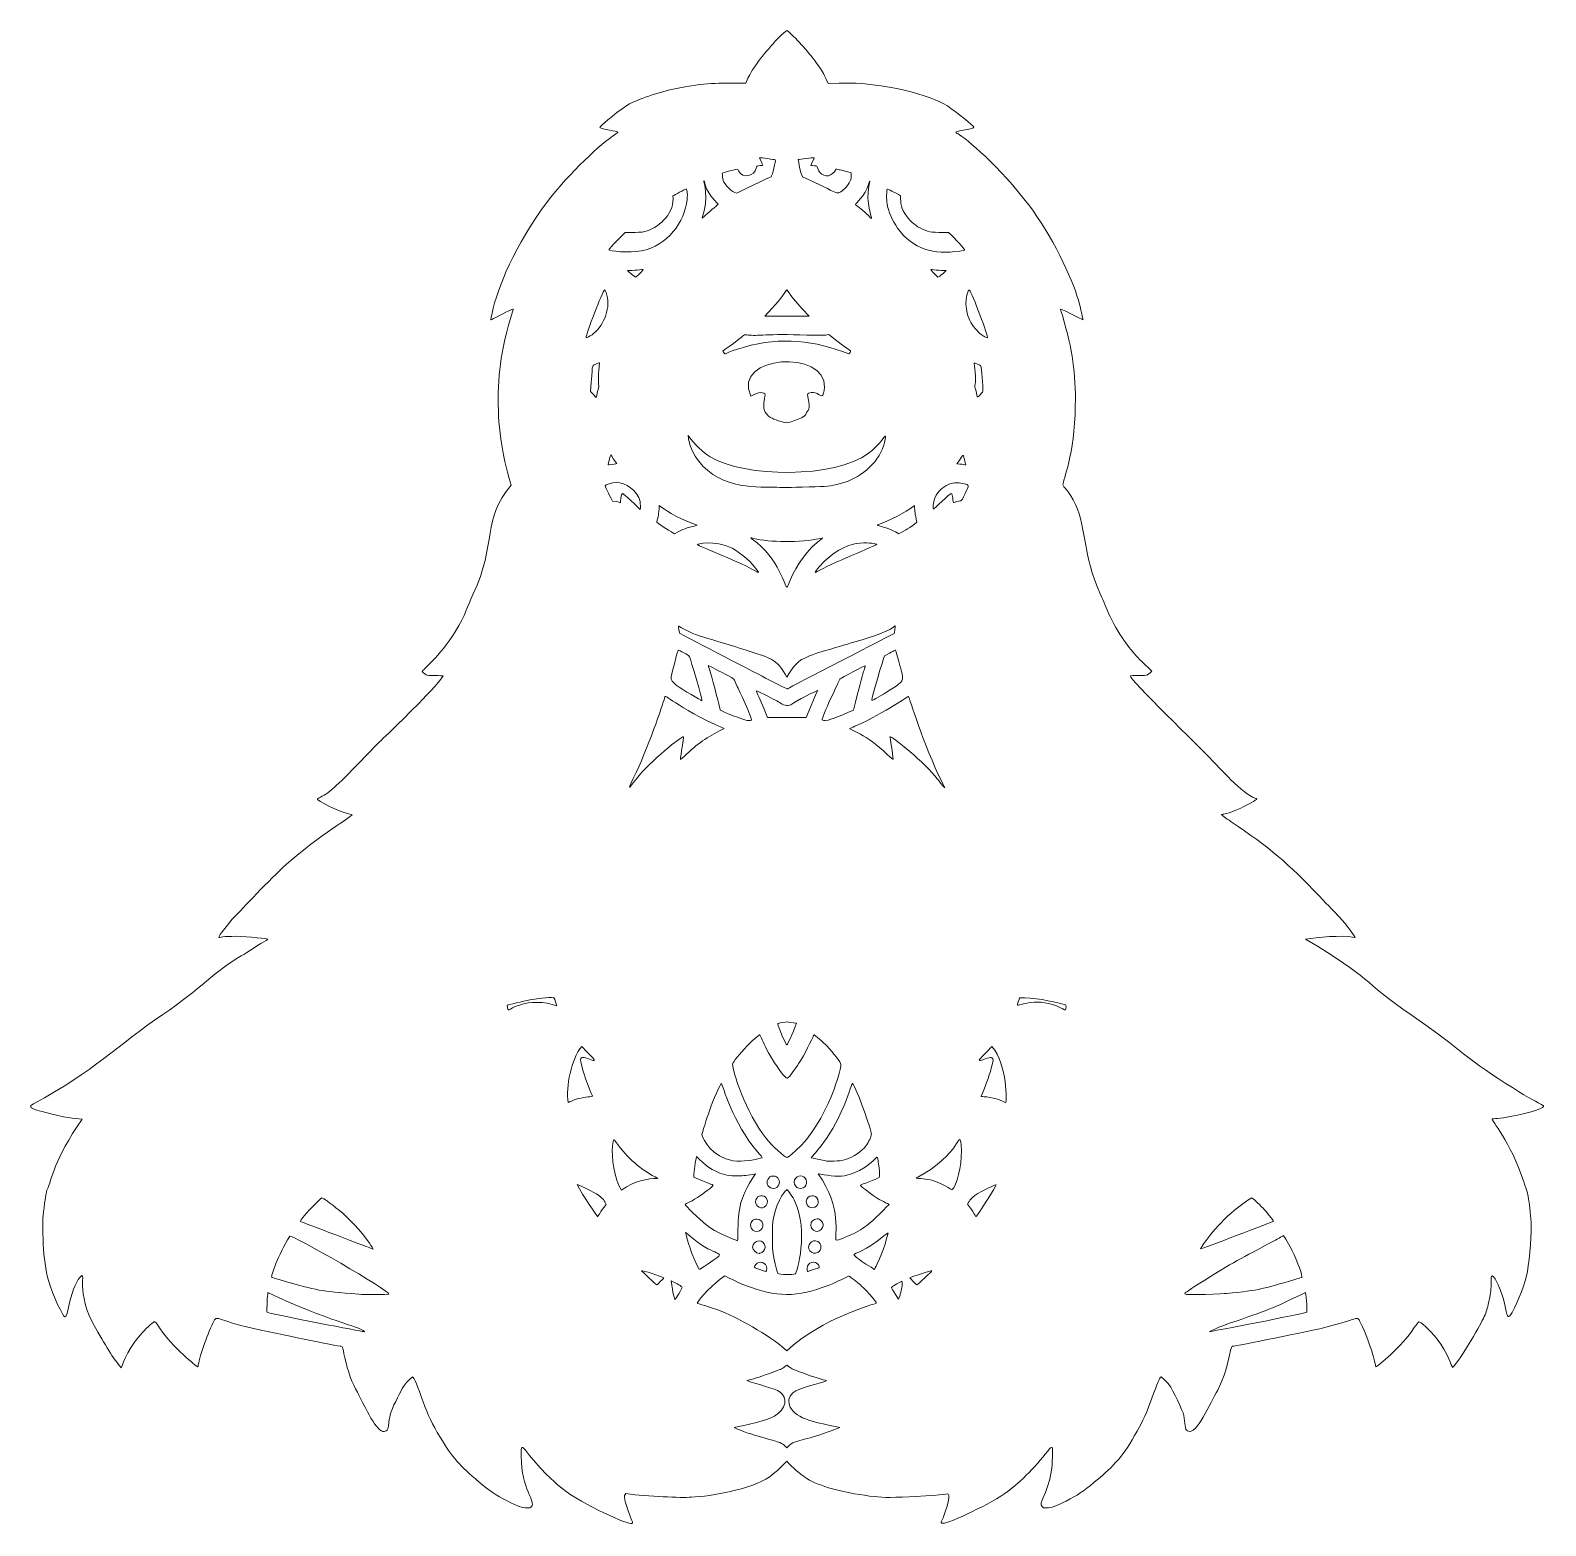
# Model space of a CAD drawing. Header units: inches. Extents: x -38.8 to 53.1, y -11.6 to 14.8.
# Drawn here: x -27.47 to -16.61, y -11.57 to -0.85 of the extents above; entities that cross this region are included whole.
import ezdxf

# ---------------------------------------------------------------- set-up
doc = ezdxf.new("R2010")
doc.units = ezdxf.units.IN
doc.header["$MEASUREMENT"] = 0
doc.layers.add('Sloth', color=7, linetype='Continuous', lineweight=0)

msp = doc.modelspace()

# ---------------------------------------------------------------- linework, layer by layer
at = {"layer": 'Sloth'}
for points, knots in [([(-16.954, -8.654), (-16.851, -8.647), (-16.646, -8.595), (-16.631, -8.576), (-16.613, -8.553), (-16.609, -8.586), (-16.898, -8.402), (-17.182, -8.222), (-17.285, -8.107), (-17.565, -7.917), (-17.949, -7.655), (-17.839, -7.659), (-18.33, -7.37), (-18.247, -7.354), (-18.064, -7.341), (-17.993, -7.355), (-17.983, -7.357), (-17.973, -7.358), (-17.973, -7.358), (-17.972, -7.357), (-17.991, -7.33), (-18.015, -7.298), (-18.073, -7.22), (-18.088, -7.212), (-18.232, -7.06), (-18.451, -6.828), (-18.588, -6.712), (-18.863, -6.528), (-18.903, -6.5), (-18.934, -6.478), (-18.931, -6.477), (-18.906, -6.469), (-18.9, -6.478), (-18.794, -6.43), (-18.751, -6.41), (-18.678, -6.369), (-18.678, -6.365), (-18.678, -6.364), (-18.684, -6.361), (-18.692, -6.358), (-18.778, -6.33), (-18.95, -6.139), (-19.013, -6.072), (-19.075, -6.006), (-19.601, -5.5), (-19.583, -5.482), (-19.582, -5.481), (-19.557, -5.48), (-19.527, -5.48), (-19.475, -5.48), (-19.463, -5.483), (-19.43, -5.449), (-19.511, -5.373), (-19.577, -5.31), (-19.643, -5.208), (-19.736, -5.067), (-19.751, -5.003), (-19.8, -4.895), (-19.93, -4.607), (-19.896, -4.431), (-19.978, -4.254), (-20.023, -4.156), (-20.068, -4.127), (-20.068, -4.112), (-20.068, -4.081), (-19.985, -3.904), (-19.979, -3.545), (-19.975, -3.312), (-19.998, -3.148), (-20.071, -2.9), (-20.077, -2.88), (-20.084, -2.861), (-20.085, -2.859), (-20.111, -2.827), (-19.925, -2.935), (-19.925, -2.929), (-19.925, -2.913), (-19.948, -2.819), (-19.967, -2.758), (-20.024, -2.577), (-20.178, -2.273), (-20.347, -2.062), (-20.566, -1.787), (-20.794, -1.604), (-20.831, -1.591), (-20.867, -1.578), (-20.706, -1.564), (-20.706, -1.55), (-20.707, -1.539), (-20.833, -1.438), (-20.896, -1.396), (-21.012, -1.321), (-21.345, -1.225), (-21.671, -1.233), (-21.671, -1.233), (-21.75, -1.235), (-21.75, -1.235), (-21.795, -1.142), (-21.79, -1.151), (-21.827, -1.099), (-21.882, -1.022), (-21.964, -0.925), (-22.045, -0.855), (-22.103, -0.895), (-22.223, -1.038), (-22.261, -1.095), (-22.287, -1.133), (-22.294, -1.129), (-22.341, -1.233), (-22.549, -1.233), (-22.623, -1.229), (-22.838, -1.272), (-22.958, -1.296), (-23.129, -1.354), (-23.185, -1.389), (-23.298, -1.462), (-23.388, -1.549), (-23.386, -1.552), (-23.376, -1.562), (-23.257, -1.579), (-23.256, -1.584), (-23.255, -1.585), (-23.266, -1.594), (-23.28, -1.603), (-23.37, -1.66), (-23.606, -1.877), (-23.767, -2.091), (-23.991, -2.389), (-24.121, -2.701), (-24.158, -2.882), (-24.17, -2.939), (-24.173, -2.935), (-24.147, -2.921), (-24.098, -2.893), (-24.008, -2.85), (-24.006, -2.853), (-24.003, -2.855), (-24.045, -2.96), (-24.079, -3.132), (-24.119, -3.329), (-24.125, -3.572), (-24.096, -3.782), (-24.077, -3.915), (-24.061, -3.975), (-24.021, -4.116), (-24.234, -4.359), (-24.121, -4.527), (-24.295, -4.9), (-24.338, -4.993), (-24.343, -5.035), (-24.423, -5.167), (-24.534, -5.349), (-24.658, -5.438), (-24.658, -5.451), (-24.658, -5.455), (-24.644, -5.467), (-24.631, -5.474), (-24.621, -5.479), (-24.611, -5.48), (-24.565, -5.48), (-24.536, -5.48), (-24.51, -5.482), (-24.509, -5.483), (-24.505, -5.487), (-24.616, -5.613), (-24.683, -5.68), (-25.02, -6.016), (-24.938, -5.923), (-25.068, -6.061), (-25.251, -6.254), (-25.323, -6.32), (-25.387, -6.352), (-25.419, -6.368), (-25.421, -6.364), (-25.37, -6.393), (-25.233, -6.473), (-25.169, -6.47), (-25.161, -6.478), (-25.154, -6.484), (-25.392, -6.622), (-25.631, -6.833), (-25.753, -6.941), (-25.952, -7.158), (-26.006, -7.212), (-26.035, -7.242), (-26.121, -7.353), (-26.117, -7.357), (-26.116, -7.358), (-26.108, -7.357), (-26.099, -7.355), (-26.078, -7.35), (-25.986, -7.345), (-25.883, -7.355), (-25.756, -7.367), (-25.753, -7.368), (-25.776, -7.379), (-25.814, -7.397), (-25.912, -7.464), (-25.956, -7.49), (-26.148, -7.601), (-26.239, -7.72), (-26.518, -7.91), (-26.843, -8.131), (-27.011, -8.316), (-27.443, -8.55), (-27.465, -8.562), (-27.467, -8.564), (-27.464, -8.571), (-27.46, -8.581), (-27.443, -8.589), (-27.381, -8.606), (-27.202, -8.656), (-27.158, -8.651), (-27.095, -8.659), (-27.301, -8.954), (-27.314, -9.097), (-27.345, -9.164), (-27.352, -9.179), (-27.355, -9.195), (-27.364, -9.262), (-27.378, -9.36), (-27.379, -9.38), (-27.377, -9.48), (-27.372, -9.69), (-27.351, -9.834), (-27.254, -10.022), (-27.225, -10.078), (-27.223, -10.081), (-27.216, -10.075), (-27.207, -10.067), (-27.205, -10.061), (-27.194, -10.009), (-27.175, -9.918), (-27.14, -9.825), (-27.112, -9.794), (-27.055, -9.732), (-27.153, -9.898), (-26.998, -10.16), (-26.955, -10.232), (-26.925, -10.286), (-26.892, -10.338), (-26.867, -10.376), (-26.819, -10.442), (-26.815, -10.442), (-26.811, -10.441), (-26.785, -10.328), (-26.678, -10.205), (-26.648, -10.17), (-26.591, -10.117), (-26.581, -10.113), (-26.572, -10.11), (-26.562, -10.121), (-26.536, -10.162), (-26.452, -10.292), (-26.272, -10.435), (-26.268, -10.435), (-26.266, -10.435), (-26.264, -10.429), (-26.263, -10.422), (-26.251, -10.351), (-26.192, -10.185), (-26.151, -10.107), (-26.125, -10.059), (-26.128, -10.108), (-25.813, -10.173), (-25.811, -10.173), (-25.317, -10.277), (-25.247, -10.287), (-25.229, -10.289), (-25.232, -10.281), (-25.213, -10.37), (-25.192, -10.466), (-25.16, -10.555), (-25.123, -10.618), (-25.103, -10.653), (-25.01, -10.863), (-24.951, -10.894), (-24.925, -10.907), (-24.903, -10.892), (-24.9, -10.86), (-24.892, -10.786), (-24.888, -10.767), (-24.872, -10.733), (-24.844, -10.67), (-24.801, -10.586), (-24.786, -10.566), (-24.771, -10.545), (-24.733, -10.508), (-24.726, -10.508), (-24.719, -10.508), (-24.689, -10.58), (-24.652, -10.685), (-24.618, -10.782), (-24.588, -10.844), (-24.53, -10.94), (-24.444, -11.084), (-24.39, -11.145), (-24.253, -11.26), (-24.171, -11.328), (-24.131, -11.355), (-24.051, -11.396), (-23.975, -11.435), (-23.942, -11.446), (-23.909, -11.446), (-23.886, -11.447), (-23.883, -11.446), (-23.876, -11.437), (-23.842, -11.398), (-23.948, -11.316), (-23.949, -11.076), (-23.95, -10.997), (-23.949, -10.996), (-23.905, -11.052), (-23.827, -11.15), (-23.736, -11.244), (-23.659, -11.305), (-23.504, -11.428), (-23.178, -11.569), (-23.157, -11.558), (-23.154, -11.556), (-23.151, -11.553), (-23.151, -11.552), (-23.151, -11.548), (-23.196, -11.445), (-23.21, -11.371), (-23.212, -11.358), (-23.208, -11.355), (-23.199, -11.344), (-23.04, -11.366), (-22.804, -11.374), (-22.73, -11.37), (-22.59, -11.363), (-22.292, -11.312), (-22.173, -11.225), (-22.145, -11.205), (-22.086, -11.156), (-22.046, -11.111), (-22.011, -11.153), (-21.943, -11.208), (-21.918, -11.226), (-21.837, -11.282), (-21.685, -11.329), (-21.49, -11.356), (-21.381, -11.372), (-21.359, -11.373), (-21.218, -11.369), (-20.939, -11.36), (-20.904, -11.342), (-20.89, -11.347), (-20.866, -11.356), (-20.922, -11.511), (-20.933, -11.532), (-20.942, -11.549), (-20.942, -11.549), (-20.936, -11.555), (-20.917, -11.574), (-20.624, -11.437), (-20.485, -11.344), (-20.396, -11.284), (-20.265, -11.155), (-20.177, -11.039), (-20.161, -11.018), (-20.149, -11.009), (-20.145, -11.013), (-20.14, -11.018), (-20.143, -11.143), (-20.149, -11.176), (-20.182, -11.37), (-20.245, -11.404), (-20.217, -11.437), (-20.209, -11.446), (-20.207, -11.447), (-20.184, -11.446), (-20.15, -11.446), (-20.122, -11.437), (-20.045, -11.397), (-19.963, -11.356), (-19.923, -11.329), (-19.843, -11.263), (-19.727, -11.167), (-19.648, -11.094), (-19.554, -10.928), (-19.503, -10.838), (-19.486, -10.812), (-19.433, -10.668), (-19.39, -10.549), (-19.373, -10.508), (-19.365, -10.508), (-19.36, -10.508), (-19.321, -10.546), (-19.308, -10.563), (-19.28, -10.601), (-19.208, -10.751), (-19.202, -10.783), (-19.192, -10.84), (-19.195, -10.884), (-19.175, -10.895), (-19.109, -10.93), (-19.012, -10.694), (-18.959, -10.602), (-18.882, -10.463), (-18.872, -10.288), (-18.854, -10.288), (-18.83, -10.288), (-18.273, -10.173), (-18.226, -10.162), (-17.935, -10.091), (-17.964, -10.063), (-17.938, -10.115), (-17.847, -10.296), (-17.829, -10.435), (-17.825, -10.435), (-17.818, -10.435), (-17.64, -10.293), (-17.55, -10.154), (-17.536, -10.132), (-17.522, -10.115), (-17.518, -10.113), (-17.505, -10.109), (-17.444, -10.167), (-17.387, -10.237), (-17.311, -10.332), (-17.283, -10.438), (-17.276, -10.439), (-17.27, -10.441), (-17.207, -10.351), (-17.168, -10.287), (-17.044, -10.076), (-17.04, -10.068), (-17.02, -9.989), (-16.981, -9.836), (-17.017, -9.756), (-16.983, -9.789), (-16.954, -9.819), (-16.916, -9.916), (-16.896, -10.015), (-16.882, -10.087), (-16.876, -10.091), (-16.85, -10.046), (-16.803, -9.962), (-16.754, -9.83), (-16.74, -9.751), (-16.723, -9.656), (-16.708, -9.456), (-16.713, -9.398), (-16.731, -9.187), (-16.743, -9.175), (-16.765, -9.11), (-16.862, -8.817), (-17, -8.665), (-16.993, -8.659), (-16.992, -8.658), (-16.974, -8.656), (-16.954, -8.654)], [0, 0, 0, 0, 1, 1, 1, 2, 2, 2, 3, 3, 3, 4, 4, 4, 5, 5, 5, 6, 6, 6, 7, 7, 7, 8, 8, 8, 9, 9, 9, 10, 10, 10, 11, 11, 11, 12, 12, 12, 13, 13, 13, 14, 14, 14, 15, 15, 15, 16, 16, 16, 17, 17, 17, 18, 18, 18, 19, 19, 19, 20, 20, 20, 21, 21, 21, 22, 22, 22, 23, 23, 23, 24, 24, 24, 25, 25, 25, 26, 26, 26, 27, 27, 27, 28, 28, 28, 29, 29, 29, 30, 30, 30, 31, 31, 31, 32, 32, 32, 33, 33, 33, 34, 34, 34, 35, 35, 35, 36, 36, 36, 37, 37, 37, 38, 38, 38, 39, 39, 39, 40, 40, 40, 41, 41, 41, 42, 42, 42, 43, 43, 43, 44, 44, 44, 45, 45, 45, 46, 46, 46, 47, 47, 47, 48, 48, 48, 49, 49, 49, 50, 50, 50, 51, 51, 51, 52, 52, 52, 53, 53, 53, 54, 54, 54, 55, 55, 55, 56, 56, 56, 57, 57, 57, 58, 58, 58, 59, 59, 59, 60, 60, 60, 61, 61, 61, 62, 62, 62, 63, 63, 63, 64, 64, 64, 65, 65, 65, 66, 66, 66, 67, 67, 67, 68, 68, 68, 69, 69, 69, 70, 70, 70, 71, 71, 71, 72, 72, 72, 73, 73, 73, 74, 74, 74, 75, 75, 75, 76, 76, 76, 77, 77, 77, 78, 78, 78, 79, 79, 79, 80, 80, 80, 81, 81, 81, 82, 82, 82, 83, 83, 83, 84, 84, 84, 85, 85, 85, 86, 86, 86, 87, 87, 87, 88, 88, 88, 89, 89, 89, 90, 90, 90, 91, 91, 91, 92, 92, 92, 93, 93, 93, 94, 94, 94, 95, 95, 95, 96, 96, 96, 97, 97, 97, 98, 98, 98, 99, 99, 99, 100, 100, 100, 101, 101, 101, 102, 102, 102, 103, 103, 103, 104, 104, 104, 105, 105, 105, 106, 106, 106, 107, 107, 107, 108, 108, 108, 109, 109, 109, 110, 110, 110, 111, 111, 111, 112, 112, 112, 113, 113, 113, 114, 114, 114, 115, 115, 115, 116, 116, 116, 117, 117, 117, 118, 118, 118, 119, 119, 119, 120, 120, 120, 121, 121, 121, 122, 122, 122, 123, 123, 123, 124, 124, 124, 125, 125, 125, 126, 126, 126, 127, 127, 127, 128, 128, 128, 129, 129, 129, 130, 130, 130, 131, 131, 131, 132, 132, 132, 133, 133, 133, 134, 134, 134, 135, 135, 135, 136, 136, 136, 137, 137, 137, 138, 138, 138, 139, 139, 139, 140, 140, 140, 141, 141, 141, 142, 142, 142, 143, 143, 143, 144, 144, 144, 145, 145, 145, 146, 146, 146, 147, 147, 147, 148, 148, 148, 149, 149, 149, 150, 150, 150, 151, 151, 151, 151]), ([(-22.433, -1.857), (-22.399, -1.849), (-22.4, -1.844), (-22.392, -1.861), (-22.36, -1.923), (-22.276, -1.899), (-22.266, -1.842), (-22.263, -1.827), (-22.26, -1.825), (-22.237, -1.825), (-22.227, -1.825), (-22.218, -1.824), (-22.218, -1.822), (-22.218, -1.819), (-22.245, -1.768), (-22.242, -1.768), (-22.233, -1.768), (-22.13, -1.781), (-22.129, -1.783), (-22.123, -1.789), (-22.15, -1.897), (-22.159, -1.904), (-22.161, -1.905), (-22.402, -2.022), (-22.407, -2.021), (-22.42, -2.021), (-22.443, -2.007), (-22.464, -1.985), (-22.507, -1.942), (-22.506, -1.92), (-22.509, -1.879), (-22.49, -1.873), (-22.46, -1.863), (-22.433, -1.857)], [0, 0, 0, 0, 1, 1, 1, 2, 2, 2, 3, 3, 3, 4, 4, 4, 5, 5, 5, 6, 6, 6, 7, 7, 7, 8, 8, 8, 9, 9, 9, 10, 10, 10, 11, 11, 11, 11]), ([(-21.851, -1.768), (-21.848, -1.768), (-21.858, -1.789), (-21.875, -1.823), (-21.864, -1.824), (-21.832, -1.826), (-21.831, -1.828), (-21.83, -1.829), (-21.827, -1.837), (-21.825, -1.845), (-21.811, -1.895), (-21.755, -1.914), (-21.718, -1.882), (-21.695, -1.862), (-21.698, -1.847), (-21.689, -1.85), (-21.663, -1.857), (-21.658, -1.855), (-21.586, -1.877), (-21.585, -1.912), (-21.583, -1.916), (-21.594, -1.939), (-21.606, -1.965), (-21.637, -1.999), (-21.659, -2.012), (-21.692, -2.03), (-21.66, -2.033), (-21.935, -1.904), (-21.946, -1.873), (-21.957, -1.842), (-21.964, -1.782), (-21.956, -1.781), (-21.859, -1.768), (-21.851, -1.768)], [0, 0, 0, 0, 1, 1, 1, 2, 2, 2, 3, 3, 3, 4, 4, 4, 5, 5, 5, 6, 6, 6, 7, 7, 7, 8, 8, 8, 9, 9, 9, 10, 10, 10, 11, 11, 11, 11]), ([(-22.653, -2.2), (-22.602, -2.058), (-22.644, -1.937), (-22.64, -1.933), (-22.633, -1.926), (-22.645, -1.988), (-22.56, -2.077), (-22.548, -2.09), (-22.538, -2.101), (-22.538, -2.102), (-22.538, -2.103), (-22.551, -2.114), (-22.567, -2.127), (-22.607, -2.158), (-22.657, -2.209), (-22.653, -2.2)], [0, 0, 0, 0, 1, 1, 1, 2, 2, 2, 3, 3, 3, 4, 4, 4, 5, 5, 5, 5]), ([(-21.458, -1.954), (-21.45, -1.922), (-21.45, -1.932), (-21.458, -1.972), (-21.483, -2.091), (-21.435, -2.199), (-21.439, -2.204), (-21.439, -2.204), (-21.45, -2.195), (-21.461, -2.183), (-21.495, -2.149), (-21.541, -2.115), (-21.553, -2.105), (-21.561, -2.096), (-21.482, -2.047), (-21.458, -1.954)], [0, 0, 0, 0, 1, 1, 1, 2, 2, 2, 3, 3, 3, 4, 4, 4, 5, 5, 5, 5]), ([(-23.204, -2.303), (-23.081, -2.303), (-23.083, -2.304), (-23.053, -2.294), (-22.946, -2.257), (-22.848, -2.16), (-22.862, -2.042), (-22.854, -2.038), (-22.774, -1.992), (-22.767, -1.992), (-22.766, -1.992), (-22.763, -2), (-22.761, -2.011), (-22.758, -2.025), (-22.758, -2.039), (-22.761, -2.068), (-22.776, -2.229), (-22.899, -2.397), (-23.09, -2.436), (-23.173, -2.454), (-23.323, -2.436), (-23.321, -2.428), (-23.316, -2.415), (-23.217, -2.316), (-23.204, -2.303)], [0, 0, 0, 0, 1, 1, 1, 2, 2, 2, 3, 3, 3, 4, 4, 4, 5, 5, 5, 6, 6, 6, 7, 7, 7, 8, 8, 8, 8]), ([(-21.327, -1.993), (-21.325, -1.991), (-21.272, -2.016), (-21.231, -2.042), (-21.231, -2.098), (-21.231, -2.129), (-21.185, -2.191), (-21.157, -2.229), (-21.119, -2.259), (-21.074, -2.28), (-21.018, -2.306), (-21.005, -2.303), (-20.887, -2.303), (-20.843, -2.348), (-20.767, -2.425), (-20.772, -2.43), (-20.773, -2.431), (-20.788, -2.434), (-20.807, -2.437), (-20.994, -2.465), (-21.142, -2.425), (-21.252, -2.273), (-21.29, -2.22), (-21.319, -2.152), (-21.328, -2.097), (-21.332, -2.073), (-21.332, -1.997), (-21.327, -1.993)], [0, 0, 0, 0, 1, 1, 1, 2, 2, 2, 3, 3, 3, 4, 4, 4, 5, 5, 5, 6, 6, 6, 7, 7, 7, 8, 8, 8, 9, 9, 9, 9]), ([(-23.13, -2.625), (-23.134, -2.624), (-23.186, -2.581), (-23.188, -2.577), (-23.188, -2.575), (-23.187, -2.575), (-23.186, -2.576), (-23.182, -2.578), (-23.093, -2.573), (-23.079, -2.569), (-23.063, -2.566), (-23.128, -2.625), (-23.13, -2.625)], [0, 0, 0, 0, 1, 1, 1, 2, 2, 2, 3, 3, 3, 4, 4, 4, 4]), ([(-20.963, -2.625), (-20.967, -2.624), (-21.022, -2.566), (-21.013, -2.569), (-21.003, -2.572), (-20.912, -2.578), (-20.905, -2.576), (-20.896, -2.573), (-20.958, -2.625), (-20.963, -2.625)], [0, 0, 0, 0, 1, 1, 1, 2, 2, 2, 3, 3, 3, 3]), ([(-23.352, -2.716), (-23.347, -2.714), (-23.336, -2.747), (-23.331, -2.772), (-23.313, -2.886), (-23.382, -3.004), (-23.455, -3.046), (-23.473, -3.056), (-23.485, -3.06), (-23.485, -3.055), (-23.485, -3.041), (-23.368, -2.721), (-23.352, -2.716)], [0, 0, 0, 0, 1, 1, 1, 2, 2, 2, 3, 3, 3, 4, 4, 4, 4]), ([(-20.738, -2.717), (-20.719, -2.736), (-20.599, -3.058), (-20.609, -3.058), (-20.614, -3.058), (-20.636, -3.047), (-20.653, -3.035), (-20.679, -3.017), (-20.716, -2.972), (-20.735, -2.935), (-20.789, -2.828), (-20.749, -2.705), (-20.738, -2.717)], [0, 0, 0, 0, 1, 1, 1, 2, 2, 2, 3, 3, 3, 4, 4, 4, 4]), ([(-22.046, -2.715), (-22.04, -2.715), (-22.029, -2.759), (-21.886, -2.904), (-21.886, -2.904), (-22.204, -2.904), (-22.204, -2.904), (-22.032, -2.723), (-22.057, -2.715), (-22.046, -2.715)], [0, 0, 0, 0, 1, 1, 1, 2, 2, 2, 3, 3, 3, 3]), ([(-22.35, -3.125), (-22.506, -3.169), (-22.483, -3.187), (-22.498, -3.164), (-22.511, -3.147), (-22.51, -3.165), (-22.389, -3.069), (-22.344, -3.033), (-22.352, -3.034), (-22.322, -3.039), (-22.264, -3.048), (-22.183, -3.029), (-21.902, -3.039), (-21.782, -3.043), (-21.78, -3.041), (-21.744, -3.036), (-21.574, -3.179), (-21.575, -3.137), (-21.602, -3.175), (-21.843, -3.077), (-22.086, -3.051), (-22.35, -3.125)], [0, 0, 0, 0, 1, 1, 1, 2, 2, 2, 3, 3, 3, 4, 4, 4, 5, 5, 5, 6, 6, 6, 7, 7, 7, 7]), ([(-21.897, -3.468), (-21.89, -3.5), (-21.885, -3.542), (-21.887, -3.558), (-21.889, -3.572), (-21.891, -3.578), (-21.899, -3.585), (-21.905, -3.591), (-21.908, -3.596), (-21.907, -3.6), (-21.898, -3.624), (-22.024, -3.668), (-22.051, -3.668), (-22.066, -3.668), (-22.142, -3.642), (-22.162, -3.631), (-22.182, -3.619), (-22.202, -3.595), (-22.207, -3.579), (-22.22, -3.538), (-22.202, -3.474), (-22.201, -3.465), (-22.201, -3.457), (-22.216, -3.452), (-22.236, -3.452), (-22.257, -3.452), (-22.266, -3.457), (-22.305, -3.478), (-22.437, -3.176), (-21.762, -3.146), (-21.775, -3.413), (-21.777, -3.445), (-21.787, -3.475), (-21.795, -3.475), (-21.81, -3.475), (-21.842, -3.439), (-21.888, -3.455), (-21.897, -3.459), (-21.898, -3.46), (-21.897, -3.468)], [0, 0, 0, 0, 1, 1, 1, 2, 2, 2, 3, 3, 3, 4, 4, 4, 5, 5, 5, 6, 6, 6, 7, 7, 7, 8, 8, 8, 9, 9, 9, 10, 10, 10, 11, 11, 11, 12, 12, 12, 13, 13, 13, 13]), ([(-23.395, -3.39), (-23.388, -3.412), (-23.401, -3.43), (-23.407, -3.469), (-23.408, -3.478), (-23.41, -3.486), (-23.412, -3.487), (-23.415, -3.489), (-23.408, -3.491), (-23.452, -3.443), (-23.438, -3.247), (-23.444, -3.261), (-23.42, -3.25), (-23.385, -3.234), (-23.387, -3.237), (-23.389, -3.247), (-23.391, -3.255), (-23.4, -3.37), (-23.395, -3.39)], [0, 0, 0, 0, 1, 1, 1, 2, 2, 2, 3, 3, 3, 4, 4, 4, 5, 5, 5, 6, 6, 6, 6]), ([(-20.703, -3.239), (-20.702, -3.238), (-20.658, -3.253), (-20.655, -3.263), (-20.652, -3.27), (-20.641, -3.413), (-20.641, -3.435), (-20.641, -3.444), (-20.645, -3.45), (-20.661, -3.467), (-20.692, -3.5), (-20.677, -3.483), (-20.696, -3.419), (-20.7, -3.407), (-20.7, -3.401), (-20.697, -3.392), (-20.688, -3.364), (-20.704, -3.24), (-20.703, -3.239)], [0, 0, 0, 0, 1, 1, 1, 2, 2, 2, 3, 3, 3, 4, 4, 4, 5, 5, 5, 6, 6, 6, 6]), ([(-22.596, -3.911), (-22.352, -4.063), (-21.699, -4.067), (-21.463, -3.888), (-21.378, -3.824), (-21.343, -3.759), (-21.339, -3.763), (-21.337, -3.765), (-21.345, -3.807), (-21.352, -3.828), (-21.396, -3.968), (-21.529, -4.07), (-21.662, -4.104), (-21.737, -4.123), (-21.759, -4.125), (-21.885, -4.128), (-22.039, -4.132), (-22.067, -4.135), (-22.096, -4.132), (-22.201, -4.12), (-22.464, -4.166), (-22.648, -3.978), (-22.702, -3.923), (-22.745, -3.841), (-22.75, -3.782), (-22.75, -3.782), (-22.752, -3.76), (-22.752, -3.76), (-22.702, -3.828), (-22.65, -3.877), (-22.596, -3.911)], [0, 0, 0, 0, 1, 1, 1, 2, 2, 2, 3, 3, 3, 4, 4, 4, 5, 5, 5, 6, 6, 6, 7, 7, 7, 8, 8, 8, 9, 9, 9, 10, 10, 10, 10]), ([(-23.327, -3.964), (-23.323, -3.95), (-23.31, -3.898), (-23.308, -3.898), (-23.306, -3.899), (-23.268, -3.956), (-23.265, -3.961), (-23.265, -3.962), (-23.273, -3.964), (-23.283, -3.964), (-23.323, -3.966), (-23.33, -3.976), (-23.327, -3.964)], [0, 0, 0, 0, 1, 1, 1, 2, 2, 2, 3, 3, 3, 4, 4, 4, 4]), ([(-20.807, -3.964), (-20.819, -3.964), (-20.828, -3.963), (-20.828, -3.962), (-20.828, -3.962), (-20.818, -3.947), (-20.805, -3.93), (-20.778, -3.891), (-20.784, -3.893), (-20.771, -3.941), (-20.76, -3.985), (-20.757, -3.966), (-20.807, -3.964)], [0, 0, 0, 0, 1, 1, 1, 2, 2, 2, 3, 3, 3, 4, 4, 4, 4]), ([(-23.096, -4.289), (-23.215, -4.177), (-23.221, -4.175), (-23.224, -4.175), (-23.237, -4.175), (-23.236, -4.242), (-23.239, -4.242), (-23.248, -4.242), (-23.24, -4.232), (-23.296, -4.229), (-23.304, -4.214), (-23.348, -4.128), (-23.348, -4.121), (-23.348, -4.112), (-23.296, -4.095), (-23.268, -4.095), (-23.205, -4.095), (-23.115, -4.151), (-23.098, -4.233), (-23.094, -4.254), (-23.096, -4.275), (-23.096, -4.289)], [0, 0, 0, 0, 1, 1, 1, 2, 2, 2, 3, 3, 3, 4, 4, 4, 5, 5, 5, 6, 6, 6, 7, 7, 7, 7]), ([(-20.848, -4.24), (-20.86, -4.245), (-20.852, -4.175), (-20.869, -4.175), (-20.878, -4.175), (-20.992, -4.288), (-20.996, -4.288), (-21.001, -4.288), (-20.995, -4.233), (-20.989, -4.214), (-20.962, -4.14), (-20.87, -4.075), (-20.775, -4.105), (-20.737, -4.116), (-20.738, -4.112), (-20.768, -4.174), (-20.807, -4.255), (-20.785, -4.213), (-20.848, -4.24)], [0, 0, 0, 0, 1, 1, 1, 2, 2, 2, 3, 3, 3, 4, 4, 4, 5, 5, 5, 6, 6, 6, 6]), ([(-22.85, -4.464), (-22.879, -4.449), (-22.946, -4.407), (-22.978, -4.38), (-22.967, -4.334), (-22.965, -4.332), (-22.96, -4.261), (-22.914, -4.296), (-22.87, -4.333), (-22.688, -4.403), (-22.779, -4.426), (-22.776, -4.424), (-22.85, -4.464)], [0, 0, 0, 0, 1, 1, 1, 2, 2, 2, 3, 3, 3, 4, 4, 4, 4]), ([(-21.243, -4.464), (-21.275, -4.446), (-21.306, -4.428), (-21.367, -4.412), (-21.394, -4.405), (-21.401, -4.402), (-21.396, -4.4), (-21.311, -4.367), (-21.203, -4.319), (-21.132, -4.261), (-21.129, -4.31), (-21.129, -4.314), (-21.114, -4.38), (-21.162, -4.42), (-21.202, -4.442), (-21.243, -4.464)], [0, 0, 0, 0, 1, 1, 1, 2, 2, 2, 3, 3, 3, 4, 4, 4, 5, 5, 5, 5]), ([(-22.253, -4.732), (-22.245, -4.744), (-22.249, -4.744), (-22.273, -4.729), (-22.354, -4.68), (-22.681, -4.549), (-22.689, -4.541), (-22.693, -4.538), (-22.568, -4.503), (-22.438, -4.568), (-22.372, -4.602), (-22.292, -4.673), (-22.253, -4.732)], [0, 0, 0, 0, 1, 1, 1, 2, 2, 2, 3, 3, 3, 4, 4, 4, 4]), ([(-22.026, -4.808), (-22.033, -4.826), (-22.041, -4.842), (-22.043, -4.845), (-22.059, -4.862), (-22.097, -4.638), (-22.294, -4.502), (-22.311, -4.49), (-22.305, -4.491), (-22.284, -4.497), (-22.174, -4.525), (-21.946, -4.529), (-21.807, -4.497), (-21.732, -4.479), (-21.915, -4.531), (-22.026, -4.808)], [0, 0, 0, 0, 1, 1, 1, 2, 2, 2, 3, 3, 3, 4, 4, 4, 5, 5, 5, 5]), ([(-21.776, -4.66), (-21.592, -4.476), (-21.404, -4.538), (-21.402, -4.54), (-21.397, -4.544), (-21.749, -4.685), (-21.828, -4.734), (-21.834, -4.738), (-21.841, -4.742), (-21.842, -4.742), (-21.849, -4.742), (-21.813, -4.696), (-21.776, -4.66)], [0, 0, 0, 0, 1, 1, 1, 2, 2, 2, 3, 3, 3, 4, 4, 4, 4]), ([(-22.812, -5.178), (-22.815, -5.176), (-22.824, -5.128), (-22.823, -5.125), (-22.821, -5.124), (-22.768, -5.16), (-22.701, -5.186), (-22.646, -5.208), (-22.286, -5.307), (-22.185, -5.35), (-22.109, -5.382), (-22.078, -5.434), (-22.045, -5.492), (-22.01, -5.423), (-21.965, -5.379), (-21.941, -5.366), (-21.895, -5.342), (-21.832, -5.318), (-21.769, -5.301), (-21.715, -5.287), (-21.627, -5.257), (-21.558, -5.238), (-21.267, -5.158), (-21.277, -5.118), (-21.27, -5.125), (-21.268, -5.127), (-21.276, -5.178), (-21.278, -5.179), (-21.28, -5.18), (-22.032, -5.569), (-22.036, -5.572), (-22.045, -5.58), (-22.054, -5.572), (-22.198, -5.498), (-22.303, -5.443), (-22.809, -5.182), (-22.812, -5.178)], [0, 0, 0, 0, 1, 1, 1, 2, 2, 2, 3, 3, 3, 4, 4, 4, 5, 5, 5, 6, 6, 6, 7, 7, 7, 8, 8, 8, 9, 9, 9, 10, 10, 10, 11, 11, 11, 12, 12, 12, 12]), ([(-22.838, -5.344), (-22.832, -5.319), (-22.825, -5.298), (-22.824, -5.298), (-22.822, -5.298), (-22.749, -5.331), (-22.743, -5.346), (-22.738, -5.357), (-22.646, -5.662), (-22.654, -5.661), (-22.663, -5.66), (-22.791, -5.581), (-22.838, -5.548), (-22.898, -5.505), (-22.876, -5.502), (-22.838, -5.344)], [0, 0, 0, 0, 1, 1, 1, 2, 2, 2, 3, 3, 3, 4, 4, 4, 5, 5, 5, 5]), ([(-21.331, -5.599), (-21.393, -5.638), (-21.438, -5.662), (-21.438, -5.657), (-21.438, -5.634), (-21.354, -5.36), (-21.347, -5.338), (-21.291, -5.309), (-21.271, -5.298), (-21.268, -5.298), (-21.267, -5.298), (-21.26, -5.32), (-21.253, -5.347), (-21.207, -5.533), (-21.179, -5.503), (-21.331, -5.599)], [0, 0, 0, 0, 1, 1, 1, 2, 2, 2, 3, 3, 3, 4, 4, 4, 5, 5, 5, 5]), ([(-22.482, -5.473), (-22.408, -5.511), (-22.432, -5.496), (-22.401, -5.558), (-22.397, -5.567), (-22.29, -5.794), (-22.299, -5.799), (-22.307, -5.803), (-22.33, -5.804), (-22.34, -5.801), (-22.415, -5.775), (-22.519, -5.733), (-22.523, -5.728), (-22.523, -5.727), (-22.531, -5.694), (-22.541, -5.655), (-22.568, -5.545), (-22.608, -5.414), (-22.608, -5.409), (-22.608, -5.407), (-22.561, -5.433), (-22.482, -5.473)], [0, 0, 0, 0, 1, 1, 1, 2, 2, 2, 3, 3, 3, 4, 4, 4, 5, 5, 5, 6, 6, 6, 7, 7, 7, 7]), ([(-21.485, -5.411), (-21.485, -5.426), (-21.488, -5.4), (-21.569, -5.728), (-21.676, -5.778), (-21.764, -5.805), (-21.768, -5.804), (-21.772, -5.803), (-21.791, -5.803), (-21.793, -5.797), (-21.798, -5.784), (-21.669, -5.508), (-21.663, -5.503), (-21.661, -5.501), (-21.485, -5.406), (-21.485, -5.411)], [0, 0, 0, 0, 1, 1, 1, 2, 2, 2, 3, 3, 3, 4, 4, 4, 5, 5, 5, 5]), ([(-22.808, -6.081), (-22.808, -6.056), (-22.783, -5.922), (-22.786, -5.919), (-22.795, -5.91), (-23.028, -6.096), (-23.124, -6.22), (-23.193, -6.309), (-23.187, -6.306), (-23.126, -6.175), (-23.025, -5.96), (-22.921, -5.646), (-22.921, -5.636), (-22.921, -5.604), (-22.851, -5.701), (-22.496, -5.86), (-22.598, -5.914), (-22.671, -5.952), (-22.764, -6.043), (-22.788, -6.067), (-22.808, -6.084), (-22.808, -6.081)], [0, 0, 0, 0, 1, 1, 1, 2, 2, 2, 3, 3, 3, 4, 4, 4, 5, 5, 5, 6, 6, 6, 7, 7, 7, 7]), ([(-22.184, -5.78), (-22.228, -5.672), (-22.235, -5.66), (-22.263, -5.595), (-22.268, -5.584), (-22.268, -5.585), (-22.182, -5.628), (-22.135, -5.653), (-22.092, -5.676), (-22.087, -5.68), (-22.066, -5.698), (-22.031, -5.699), (-22.01, -5.684), (-21.989, -5.668), (-21.825, -5.584), (-21.825, -5.586), (-21.825, -5.595), (-21.813, -5.55), (-21.908, -5.78), (-21.908, -5.78), (-22.184, -5.78), (-22.184, -5.78)], [0, 0, 0, 0, 1, 1, 1, 2, 2, 2, 3, 3, 3, 4, 4, 4, 5, 5, 5, 6, 6, 6, 7, 7, 7, 7]), ([(-21.285, -6.079), (-21.285, -6.084), (-21.295, -6.075), (-21.329, -6.043), (-21.474, -5.902), (-21.602, -5.867), (-21.594, -5.86), (-21.593, -5.859), (-21.577, -5.852), (-21.558, -5.843), (-21.32, -5.738), (-21.181, -5.624), (-21.174, -5.631), (-21.169, -5.636), (-21.07, -5.972), (-20.933, -6.245), (-20.923, -6.266), (-20.915, -6.283), (-20.915, -6.283), (-20.917, -6.284), (-20.941, -6.256), (-20.968, -6.22), (-21.051, -6.11), (-21.297, -5.909), (-21.307, -5.919), (-21.309, -5.922), (-21.285, -6.046), (-21.285, -6.079)], [0, 0, 0, 0, 1, 1, 1, 2, 2, 2, 3, 3, 3, 4, 4, 4, 5, 5, 5, 6, 6, 6, 7, 7, 7, 8, 8, 8, 9, 9, 9, 9]), ([(-23.962, -7.842), (-24.053, -7.872), (-24.04, -7.9), (-24.049, -7.843), (-24.009, -7.831), (-23.901, -7.808), (-23.875, -7.803), (-23.82, -7.792), (-23.717, -7.784), (-23.714, -7.791), (-23.712, -7.792), (-23.709, -7.802), (-23.695, -7.848), (-23.783, -7.814), (-23.886, -7.816), (-23.962, -7.842)], [0, 0, 0, 0, 1, 1, 1, 2, 2, 2, 3, 3, 3, 4, 4, 4, 5, 5, 5, 5]), ([(-20.047, -7.866), (-20.048, -7.873), (-20.05, -7.878), (-20.051, -7.878), (-20.052, -7.878), (-20.067, -7.87), (-20.085, -7.861), (-20.241, -7.78), (-20.387, -7.85), (-20.394, -7.843), (-20.395, -7.842), (-20.381, -7.798), (-20.379, -7.79), (-20.283, -7.785), (-20.151, -7.813), (-20.059, -7.838), (-20.044, -7.842), (-20.043, -7.843), (-20.047, -7.866)], [0, 0, 0, 0, 1, 1, 1, 2, 2, 2, 3, 3, 3, 4, 4, 4, 5, 5, 5, 6, 6, 6, 6]), ([(-21.978, -7.973), (-21.978, -7.988), (-22.042, -8.128), (-22.046, -8.128), (-22.052, -8.128), (-22.111, -7.991), (-22.111, -7.977), (-22.111, -7.975), (-22.098, -7.971), (-22.077, -7.967), (-22.046, -7.962), (-22.041, -7.962), (-22.02, -7.966), (-21.983, -7.974), (-21.978, -7.97), (-21.978, -7.973)], [0, 0, 0, 0, 1, 1, 1, 2, 2, 2, 3, 3, 3, 4, 4, 4, 5, 5, 5, 5]), ([(-23.516, -8.138), (-23.405, -8.254), (-23.402, -8.25), (-23.472, -8.226), (-23.497, -8.218), (-23.506, -8.216), (-23.513, -8.218), (-23.528, -8.224), (-23.528, -8.234), (-23.509, -8.301), (-23.494, -8.357), (-23.468, -8.429), (-23.439, -8.493), (-23.437, -8.499), (-23.494, -8.501), (-23.536, -8.512), (-23.568, -8.52), (-23.594, -8.532), (-23.614, -8.541), (-23.629, -8.425), (-23.592, -8.232), (-23.516, -8.138)], [0, 0, 0, 0, 1, 1, 1, 2, 2, 2, 3, 3, 3, 4, 4, 4, 5, 5, 5, 6, 6, 6, 7, 7, 7, 7]), ([(-22.332, -8.136), (-22.307, -8.109), (-22.246, -8.055), (-22.241, -8.055), (-22.233, -8.055), (-22.192, -8.192), (-22.076, -8.337), (-22.053, -8.366), (-22.044, -8.371), (-22.033, -8.36), (-22.022, -8.349), (-21.971, -8.278), (-21.95, -8.245), (-21.93, -8.214), (-21.862, -8.081), (-21.856, -8.062), (-21.855, -8.058), (-21.853, -8.055), (-21.851, -8.055), (-21.847, -8.055), (-21.783, -8.111), (-21.759, -8.135), (-21.711, -8.186), (-21.658, -8.254), (-21.658, -8.267), (-21.658, -8.319), (-21.782, -8.747), (-22.028, -8.924), (-22.036, -8.93), (-22.044, -8.935), (-22.046, -8.935), (-22.061, -8.934), (-22.156, -8.847), (-22.192, -8.801), (-22.345, -8.607), (-22.435, -8.313), (-22.435, -8.265), (-22.435, -8.255), (-22.381, -8.187), (-22.332, -8.136)], [0, 0, 0, 0, 1, 1, 1, 2, 2, 2, 3, 3, 3, 4, 4, 4, 5, 5, 5, 6, 6, 6, 7, 7, 7, 8, 8, 8, 9, 9, 9, 10, 10, 10, 11, 11, 11, 12, 12, 12, 13, 13, 13, 13]), ([(-20.477, -8.541), (-20.478, -8.541), (-20.491, -8.536), (-20.506, -8.529), (-20.591, -8.491), (-20.658, -8.503), (-20.653, -8.494), (-20.624, -8.429), (-20.598, -8.356), (-20.581, -8.295), (-20.565, -8.238), (-20.565, -8.227), (-20.576, -8.22), (-20.584, -8.215), (-20.586, -8.215), (-20.619, -8.226), (-20.69, -8.25), (-20.69, -8.257), (-20.576, -8.138), (-20.463, -8.273), (-20.473, -8.542), (-20.477, -8.541)], [0, 0, 0, 0, 1, 1, 1, 2, 2, 2, 3, 3, 3, 4, 4, 4, 5, 5, 5, 6, 6, 6, 7, 7, 7, 7]), ([(-22.256, -8.895), (-22.236, -8.917), (-22.221, -8.936), (-22.222, -8.936), (-22.222, -8.937), (-22.245, -8.942), (-22.273, -8.948), (-22.337, -8.962), (-22.416, -8.969), (-22.482, -8.945), (-22.619, -8.895), (-22.655, -8.772), (-22.655, -8.77), (-22.655, -8.766), (-22.618, -8.649), (-22.601, -8.6), (-22.576, -8.527), (-22.519, -8.399), (-22.515, -8.404), (-22.506, -8.413), (-22.435, -8.687), (-22.256, -8.895)], [0, 0, 0, 0, 1, 1, 1, 2, 2, 2, 3, 3, 3, 4, 4, 4, 5, 5, 5, 6, 6, 6, 7, 7, 7, 7]), ([(-21.871, -8.936), (-21.875, -8.932), (-21.74, -8.815), (-21.636, -8.562), (-21.595, -8.459), (-21.579, -8.399), (-21.575, -8.404), (-21.545, -8.44), (-21.44, -8.739), (-21.44, -8.768), (-21.44, -8.783), (-21.459, -8.824), (-21.477, -8.849), (-21.509, -8.892), (-21.567, -8.932), (-21.625, -8.95), (-21.668, -8.964), (-21.757, -8.96), (-21.761, -8.96), (-21.792, -8.954), (-21.87, -8.937), (-21.871, -8.936)], [0, 0, 0, 0, 1, 1, 1, 2, 2, 2, 3, 3, 3, 4, 4, 4, 5, 5, 5, 6, 6, 6, 7, 7, 7, 7]), ([(-23.231, -9.168), (-23.282, -9.091), (-23.304, -8.928), (-23.295, -8.854), (-23.288, -8.794), (-23.292, -8.795), (-23.257, -8.842), (-23.162, -8.968), (-23.08, -9.026), (-22.97, -9.085), (-23.05, -9.085), (-23.133, -9.101), (-23.231, -9.168)], [0, 0, 0, 0, 1, 1, 1, 2, 2, 2, 3, 3, 3, 4, 4, 4, 4]), ([(-20.85, -9.151), (-20.869, -9.184), (-20.858, -9.152), (-20.98, -9.107), (-21.032, -9.088), (-21.073, -9.086), (-21.12, -9.083), (-20.792, -8.908), (-20.813, -8.724), (-20.798, -8.845), (-20.785, -8.951), (-20.818, -9.095), (-20.85, -9.151)], [0, 0, 0, 0, 1, 1, 1, 2, 2, 2, 3, 3, 3, 4, 4, 4, 4]), ([(-22.665, -9.207), (-22.622, -9.177), (-22.573, -9.138), (-22.573, -9.134), (-22.573, -9.129), (-22.619, -9.119), (-22.713, -9.076), (-22.709, -9.019), (-22.701, -8.969), (-22.694, -8.927), (-22.636, -8.988), (-22.585, -9.029), (-22.493, -9.057), (-22.465, -9.066), (-22.459, -9.066), (-22.406, -9.066), (-22.347, -9.066), (-22.332, -9.064), (-22.271, -9.051), (-22.399, -9.249), (-22.394, -9.316), (-22.398, -9.524), (-22.398, -9.528), (-22.399, -9.531), (-22.4, -9.531), (-22.41, -9.53), (-22.558, -9.473), (-22.626, -9.416), (-22.675, -9.375), (-22.775, -9.278), (-22.775, -9.272), (-22.775, -9.265), (-22.723, -9.249), (-22.665, -9.207)], [0, 0, 0, 0, 1, 1, 1, 2, 2, 2, 3, 3, 3, 4, 4, 4, 5, 5, 5, 6, 6, 6, 7, 7, 7, 8, 8, 8, 9, 9, 9, 10, 10, 10, 11, 11, 11, 11]), ([(-21.569, -9.481), (-21.578, -9.485), (-21.69, -9.536), (-21.694, -9.526), (-21.706, -9.495), (-21.646, -9.3), (-21.822, -9.051), (-21.772, -9.061), (-21.684, -9.075), (-21.634, -9.065), (-21.463, -9.033), (-21.401, -8.912), (-21.397, -8.935), (-21.394, -8.948), (-21.373, -9.069), (-21.384, -9.077), (-21.405, -9.093), (-21.516, -9.129), (-21.519, -9.132), (-21.522, -9.134), (-21.48, -9.169), (-21.428, -9.207), (-21.391, -9.234), (-21.343, -9.256), (-21.314, -9.271), (-21.421, -9.379), (-21.471, -9.432), (-21.569, -9.481)], [0, 0, 0, 0, 1, 1, 1, 2, 2, 2, 3, 3, 3, 4, 4, 4, 5, 5, 5, 6, 6, 6, 7, 7, 7, 8, 8, 8, 9, 9, 9, 9]), ([(-22.188, -9.114), (-22.188, -9.1), (-22.179, -9.082), (-22.168, -9.074), (-22.157, -9.066), (-22.131, -9.066), (-22.12, -9.073), (-22.093, -9.09), (-22.092, -9.13), (-22.118, -9.149), (-22.148, -9.171), (-22.188, -9.144), (-22.188, -9.114)], [0, 0, 0, 0, 1, 1, 1, 2, 2, 2, 3, 3, 3, 4, 4, 4, 4]), ([(-21.982, -9.082), (-21.97, -9.07), (-21.952, -9.064), (-21.937, -9.068), (-21.898, -9.079), (-21.893, -9.136), (-21.929, -9.153), (-21.975, -9.174), (-22.014, -9.117), (-21.982, -9.082)], [0, 0, 0, 0, 1, 1, 1, 2, 2, 2, 3, 3, 3, 3]), ([(-25.377, -9.225), (-25.366, -9.225), (-25.168, -9.356), (-25.037, -9.549), (-25.021, -9.572), (-25.009, -9.591), (-25.01, -9.591), (-25.012, -9.591), (-25.531, -9.394), (-25.532, -9.393), (-25.543, -9.386), (-25.388, -9.225), (-25.377, -9.225)], [0, 0, 0, 0, 1, 1, 1, 2, 2, 2, 3, 3, 3, 4, 4, 4, 4]), ([(-23.402, -9.358), (-23.405, -9.358), (-23.509, -9.204), (-23.548, -9.129), (-23.501, -9.145), (-23.43, -9.183), (-23.411, -9.196), (-23.357, -9.231), (-23.354, -9.243), (-23.34, -9.271), (-23.386, -9.326), (-23.398, -9.358), (-23.402, -9.358)], [0, 0, 0, 0, 1, 1, 1, 2, 2, 2, 3, 3, 3, 4, 4, 4, 4]), ([(-22.208, -9.29), (-22.242, -9.308), (-22.281, -9.274), (-22.268, -9.238), (-22.256, -9.203), (-22.21, -9.198), (-22.191, -9.229), (-22.178, -9.251), (-22.185, -9.278), (-22.208, -9.29)], [0, 0, 0, 0, 1, 1, 1, 2, 2, 2, 3, 3, 3, 3]), ([(-22.142, -9.369), (-22.113, -9.225), (-22.047, -9.165), (-22.045, -9.165), (-22.04, -9.165), (-22, -9.223), (-21.988, -9.249), (-21.889, -9.463), (-21.972, -9.762), (-21.986, -9.769), (-21.999, -9.776), (-22.102, -9.775), (-22.11, -9.767), (-22.113, -9.764), (-22.134, -9.68), (-22.142, -9.637), (-22.152, -9.581), (-22.153, -9.422), (-22.142, -9.369)], [0, 0, 0, 0, 1, 1, 1, 2, 2, 2, 3, 3, 3, 4, 4, 4, 5, 5, 5, 6, 6, 6, 6]), ([(-21.845, -9.29), (-21.88, -9.308), (-21.921, -9.272), (-21.902, -9.233), (-21.883, -9.192), (-21.821, -9.206), (-21.821, -9.252), (-21.821, -9.269), (-21.829, -9.282), (-21.845, -9.29)], [0, 0, 0, 0, 1, 1, 1, 2, 2, 2, 3, 3, 3, 3]), ([(-20.69, -9.357), (-20.696, -9.359), (-20.706, -9.326), (-20.752, -9.269), (-20.736, -9.241), (-20.73, -9.223), (-20.651, -9.178), (-20.621, -9.161), (-20.548, -9.127), (-20.545, -9.13), (-20.542, -9.133), (-20.68, -9.354), (-20.69, -9.357)], [0, 0, 0, 0, 1, 1, 1, 2, 2, 2, 3, 3, 3, 4, 4, 4, 4]), ([(-18.836, -9.311), (-18.786, -9.27), (-18.722, -9.225), (-18.715, -9.225), (-18.71, -9.225), (-18.668, -9.264), (-18.634, -9.299), (-18.611, -9.323), (-18.558, -9.387), (-18.558, -9.391), (-18.558, -9.393), (-19.081, -9.593), (-19.081, -9.589), (-19.081, -9.583), (-18.979, -9.426), (-18.836, -9.311)], [0, 0, 0, 0, 1, 1, 1, 2, 2, 2, 3, 3, 3, 4, 4, 4, 5, 5, 5, 5]), ([(-22.291, -9.386), (-22.282, -9.378), (-22.278, -9.377), (-22.261, -9.377), (-22.208, -9.377), (-22.204, -9.444), (-22.243, -9.46), (-22.29, -9.48), (-22.329, -9.422), (-22.291, -9.386)], [0, 0, 0, 0, 1, 1, 1, 2, 2, 2, 3, 3, 3, 3]), ([(-21.875, -9.419), (-21.875, -9.394), (-21.855, -9.375), (-21.828, -9.375), (-21.816, -9.375), (-21.812, -9.377), (-21.801, -9.388), (-21.785, -9.404), (-21.781, -9.42), (-21.79, -9.437), (-21.814, -9.485), (-21.875, -9.463), (-21.875, -9.419)], [0, 0, 0, 0, 1, 1, 1, 2, 2, 2, 3, 3, 3, 4, 4, 4, 4]), ([(-24.899, -9.914), (-24.903, -9.917), (-25.075, -9.918), (-25.113, -9.915), (-25.412, -9.889), (-25.383, -9.895), (-25.684, -9.81), (-25.712, -9.802), (-25.736, -9.795), (-25.737, -9.794), (-25.744, -9.787), (-25.694, -9.637), (-25.608, -9.499), (-25.599, -9.483), (-24.88, -9.894), (-24.899, -9.914)], [0, 0, 0, 0, 1, 1, 1, 2, 2, 2, 3, 3, 3, 4, 4, 4, 5, 5, 5, 5]), ([(-22.771, -9.473), (-22.771, -9.468), (-22.671, -9.562), (-22.611, -9.589), (-22.56, -9.612), (-22.528, -9.629), (-22.528, -9.632), (-22.528, -9.65), (-22.652, -9.723), (-22.667, -9.734), (-22.674, -9.738), (-22.674, -9.738), (-22.693, -9.699), (-22.742, -9.597), (-22.771, -9.481), (-22.771, -9.473)], [0, 0, 0, 0, 1, 1, 1, 2, 2, 2, 3, 3, 3, 4, 4, 4, 5, 5, 5, 5]), ([(-22.246, -9.532), (-22.2, -9.532), (-22.185, -9.595), (-22.225, -9.615), (-22.232, -9.619), (-22.241, -9.622), (-22.245, -9.622), (-22.266, -9.622), (-22.291, -9.597), (-22.291, -9.577), (-22.291, -9.553), (-22.27, -9.532), (-22.246, -9.532)], [0, 0, 0, 0, 1, 1, 1, 2, 2, 2, 3, 3, 3, 4, 4, 4, 4]), ([(-21.825, -9.615), (-21.844, -9.626), (-21.867, -9.621), (-21.881, -9.603), (-21.91, -9.566), (-21.867, -9.515), (-21.824, -9.537), (-21.794, -9.552), (-21.794, -9.599), (-21.825, -9.615)], [0, 0, 0, 0, 1, 1, 1, 2, 2, 2, 3, 3, 3, 3]), ([(-21.398, -9.697), (-21.409, -9.72), (-21.418, -9.738), (-21.419, -9.738), (-21.421, -9.738), (-21.415, -9.738), (-21.479, -9.699), (-21.519, -9.675), (-21.565, -9.639), (-21.565, -9.631), (-21.565, -9.621), (-21.478, -9.606), (-21.353, -9.499), (-21.336, -9.484), (-21.321, -9.474), (-21.321, -9.476), (-21.321, -9.486), (-21.353, -9.604), (-21.398, -9.697)], [0, 0, 0, 0, 1, 1, 1, 2, 2, 2, 3, 3, 3, 4, 4, 4, 5, 5, 5, 6, 6, 6, 6]), ([(-19.195, -9.912), (-19.195, -9.906), (-19.177, -9.894), (-19.098, -9.843), (-18.836, -9.675), (-18.794, -9.662), (-18.56, -9.534), (-18.52, -9.513), (-18.487, -9.495), (-18.487, -9.495), (-18.484, -9.495), (-18.441, -9.57), (-18.427, -9.599), (-18.385, -9.686), (-18.348, -9.786), (-18.356, -9.794), (-18.357, -9.795), (-18.383, -9.803), (-18.414, -9.812), (-18.625, -9.871), (-18.654, -9.888), (-18.896, -9.909), (-18.898, -9.909), (-19.195, -9.926), (-19.195, -9.912)], [0, 0, 0, 0, 1, 1, 1, 2, 2, 2, 3, 3, 3, 4, 4, 4, 5, 5, 5, 6, 6, 6, 7, 7, 7, 8, 8, 8, 8]), ([(-22.966, -9.837), (-22.971, -9.843), (-22.976, -9.848), (-22.978, -9.848), (-22.981, -9.848), (-23.088, -9.747), (-23.087, -9.746), (-23.083, -9.742), (-22.943, -9.787), (-22.928, -9.797), (-22.924, -9.799), (-22.951, -9.821), (-22.966, -9.837)], [0, 0, 0, 0, 1, 1, 1, 2, 2, 2, 3, 3, 3, 4, 4, 4, 4]), ([(-22.271, -9.704), (-22.244, -9.669), (-22.19, -9.687), (-22.19, -9.73), (-22.191, -9.758), (-22.195, -9.753), (-22.221, -9.744), (-22.273, -9.726), (-22.289, -9.726), (-22.271, -9.704)], [0, 0, 0, 0, 1, 1, 1, 2, 2, 2, 3, 3, 3, 3]), ([(-21.815, -9.725), (-21.817, -9.725), (-21.895, -9.752), (-21.896, -9.752), (-21.899, -9.752), (-21.901, -9.74), (-21.901, -9.729), (-21.901, -9.683), (-21.841, -9.67), (-21.82, -9.705), (-21.816, -9.713), (-21.813, -9.725), (-21.815, -9.725)], [0, 0, 0, 0, 1, 1, 1, 2, 2, 2, 3, 3, 3, 4, 4, 4, 4]), ([(-21.114, -9.848), (-21.117, -9.847), (-21.166, -9.798), (-21.164, -9.797), (-21.157, -9.79), (-21.009, -9.743), (-21.006, -9.746), (-21.004, -9.748), (-21.111, -9.848), (-21.114, -9.848)], [0, 0, 0, 0, 1, 1, 1, 2, 2, 2, 3, 3, 3, 3]), ([(-22.846, -9.952), (-22.849, -9.952), (-22.864, -9.911), (-22.875, -9.818), (-22.833, -9.841), (-22.799, -9.858), (-22.796, -9.866), (-22.794, -9.872), (-22.845, -9.952), (-22.846, -9.952)], [0, 0, 0, 0, 1, 1, 1, 2, 2, 2, 3, 3, 3, 3]), ([(-21.405, -9.98), (-21.407, -9.982), (-21.792, -10.083), (-22.047, -10.321), (-22.13, -10.235), (-22.37, -10.096), (-22.516, -10.037), (-22.601, -10.003), (-22.688, -9.983), (-22.688, -9.978), (-22.688, -9.971), (-22.61, -9.873), (-22.523, -9.808), (-22.523, -9.808), (-22.491, -9.784), (-22.491, -9.784), (-22.322, -9.868), (-22.132, -9.944), (-21.94, -9.907), (-21.73, -9.866), (-21.612, -9.781), (-21.6, -9.786), (-21.593, -9.789), (-21.54, -9.829), (-21.518, -9.848), (-21.508, -9.857), (-21.396, -9.971), (-21.405, -9.98)], [0, 0, 0, 0, 1, 1, 1, 2, 2, 2, 3, 3, 3, 4, 4, 4, 5, 5, 5, 6, 6, 6, 7, 7, 7, 8, 8, 8, 9, 9, 9, 9]), ([(-21.235, -9.921), (-21.244, -9.952), (-21.246, -9.955), (-21.251, -9.944), (-21.27, -9.909), (-21.302, -9.871), (-21.294, -9.863), (-21.289, -9.858), (-21.225, -9.822), (-21.221, -9.822), (-21.211, -9.822), (-21.232, -9.911), (-21.235, -9.921)], [0, 0, 0, 0, 1, 1, 1, 2, 2, 2, 3, 3, 3, 4, 4, 4, 4]), ([(-25.082, -10.183), (-25.083, -10.182), (-25.699, -10.065), (-25.766, -10.046), (-25.772, -10.044), (-25.772, -10.041), (-25.77, -9.985), (-25.768, -9.926), (-25.767, -9.92), (-25.764, -9.902), (-25.323, -10.114), (-25.114, -10.141), (-25.073, -10.182), (-25.069, -10.186), (-25.08, -10.185), (-25.082, -10.183)], [0, 0, 0, 0, 1, 1, 1, 2, 2, 2, 3, 3, 3, 4, 4, 4, 5, 5, 5, 5]), ([(-18.321, -10.043), (-18.332, -10.054), (-19.012, -10.183), (-19.013, -10.183), (-19.041, -10.188), (-18.934, -10.143), (-18.866, -10.12), (-18.609, -10.033), (-18.573, -10.02), (-18.329, -9.902), (-18.321, -9.939), (-18.319, -10.04), (-18.321, -10.043)], [0, 0, 0, 0, 1, 1, 1, 2, 2, 2, 3, 3, 3, 4, 4, 4, 4]), ([(-22.004, -10.98), (-22.017, -10.985), (-22.036, -11.005), (-22.047, -11.015), (-22.077, -10.984), (-22.073, -10.983), (-22.171, -10.955), (-22.335, -10.909), (-22.353, -10.902), (-22.423, -10.87), (-22.349, -10.854), (-22.19, -10.821), (-22.135, -10.789), (-22.045, -10.736), (-22.042, -10.655), (-22.095, -10.616), (-22.134, -10.588), (-22.255, -10.563), (-22.332, -10.534), (-22.247, -10.512), (-22.25, -10.511), (-22.131, -10.468), (-22.088, -10.453), (-22.072, -10.445), (-22.056, -10.431), (-22.046, -10.422), (-22.044, -10.421), (-22.041, -10.426), (-22.03, -10.444), (-21.953, -10.471), (-21.931, -10.479), (-21.774, -10.54), (-21.752, -10.528), (-21.769, -10.537), (-21.805, -10.556), (-21.959, -10.583), (-22.002, -10.621), (-22.035, -10.651), (-22.039, -10.688), (-22.021, -10.724), (-21.977, -10.812), (-21.832, -10.835), (-21.666, -10.87), (-21.837, -10.941), (-21.952, -10.958), (-22.004, -10.98)], [0, 0, 0, 0, 1, 1, 1, 2, 2, 2, 3, 3, 3, 4, 4, 4, 5, 5, 5, 6, 6, 6, 7, 7, 7, 8, 8, 8, 9, 9, 9, 10, 10, 10, 11, 11, 11, 12, 12, 12, 13, 13, 13, 14, 14, 14, 15, 15, 15, 15])]:
    msp.add_open_spline(points, degree=3, knots=knots, dxfattribs=at)

doc.saveas('drawing.dxf')
